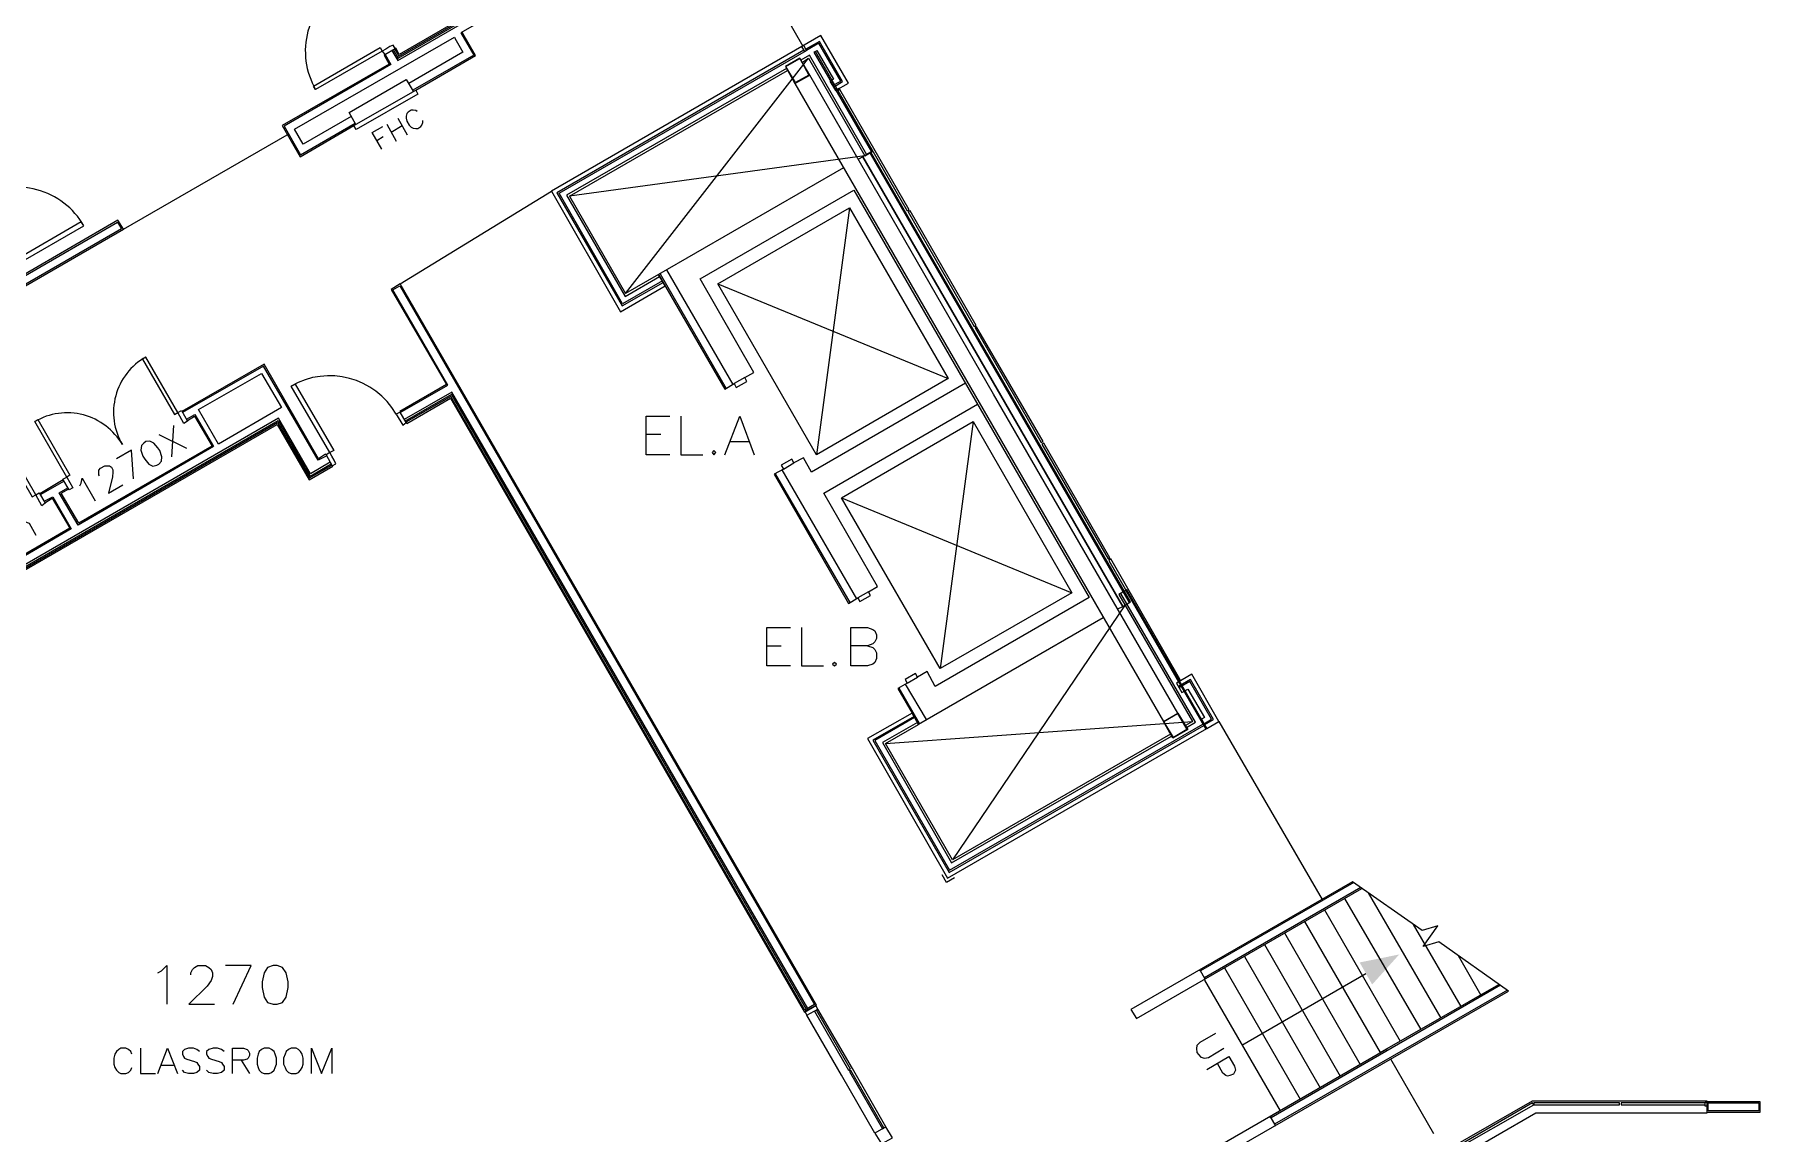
# Model space of a CAD drawing. Header units: millimetres. Extents: x 171 to 6612, y 356 to 4695.
# Drawn here: x 2300 to 3106, y 2101 to 2614 of the extents above; entities that cross this region are included whole.
import ezdxf

# ---------------------------------------------------------------- set-up
doc = ezdxf.new("R2010")
doc.units = ezdxf.units.MM
for name, color, linetype in [('descriptions', 252, 'Continuous'), ('doors', 170, 'Continuous'), ('elevators', 3, 'Continuous'), ('rooms', 30, 'Continuous'), ('stairs up', 3, 'Continuous'), ('walls', 7, 'Continuous')]:
    doc.layers.add(name, color=color, linetype=linetype)

msp = doc.modelspace()

# ---------------------------------------------------------------- linework, layer by layer
at = {"layer": 'descriptions', "lineweight": 5}
for points in [[(2479.09, 2578.39), (2478.39, 2578.86), (2477.22, 2579.1), (2476.28, 2579.1), (2474.88, 2578.16), (2474.18, 2577.46), (2473.95, 2576.29), (2473.95, 2575.35), (2474.18, 2573.95), (2475.35, 2572.08), (2476.28, 2571.14), (2477.22, 2570.67), (2478.39, 2570.44), (2479.33, 2570.44), (2480.73, 2571.38), (2481.2, 2572.08), (2481.66, 2573.25), (2481.66, 2574.18)], [(2462.48, 2560.85), (2458.04, 2568.57), (2462.95, 2571.38)], [(2464.82, 2572.55), (2469.27, 2564.59)], [(2466.93, 2568.8), (2472.07, 2571.84)], [(2469.97, 2575.35), (2474.41, 2567.63)], [(2460.14, 2564.83), (2463.19, 2566.7)]]:
    msp.add_lwpolyline(points, dxfattribs=at)
at = {"layer": 'doors', "lineweight": 9}
msp.add_lwpolyline([(2352.31, 2463.77, 0.421177), (2341.31, 2422.84, 0.416052), (2300.38, 2433.6)], format="xyb", dxfattribs=at)
for centre, radius, start, end in [((2462.58, 2606.65), 35.81, 119.51553, 210.1128), ((2292.14, 2507.19), 35.92, 29.83395, 120.43846), ((2438.12, 2418.97), 36.04, 30.21897, 119.9182)]:
    msp.add_arc(centre, radius, start, end, dxfattribs=at)
at = {"layer": 'elevators', "lineweight": 9}
for points in [[(2596.99, 2418.16), (2585.99, 2418.16), (2585.99, 2436.17), (2596.99, 2436.17)], [(2602.13, 2436.17), (2602.13, 2418.16), (2612.42, 2418.16)], [(2622.72, 2418.16), (2629.73, 2436.17), (2636.52, 2418.16)], [(2585.99, 2427.75), (2592.78, 2427.75)], [(2625.29, 2424.24), (2633.94, 2424.24)], [(2653.36, 2319.45), (2642.37, 2319.45), (2642.37, 2337.46), (2653.36, 2337.46)], [(2658.51, 2337.46), (2658.51, 2319.45), (2668.8, 2319.45)], [(2689.38, 2328.8), (2691.96, 2328.1), (2692.89, 2327.17), (2693.59, 2325.53), (2693.59, 2322.96), (2692.89, 2321.08), (2691.96, 2320.38), (2689.38, 2319.45), (2681.66, 2319.45), (2681.66, 2337.46), (2689.38, 2337.46), (2691.96, 2336.52), (2692.89, 2335.82), (2693.59, 2333.95), (2693.59, 2332.31), (2692.89, 2330.67), (2691.96, 2329.74), (2689.38, 2328.8), (2681.66, 2328.8)], [(2642.37, 2328.8), (2649.15, 2328.8)]]:
    msp.add_lwpolyline(points, dxfattribs=at)
for points in [[(2617.57, 2420.03), (2616.87, 2419.1), (2617.57, 2418.16), (2618.51, 2419.1)], [(2673.94, 2321.08), (2673.01, 2320.38), (2673.94, 2319.45), (2674.88, 2320.38)]]:
    msp.add_lwpolyline(points, close=True, dxfattribs=at)
at = {"layer": 'rooms', "lineweight": 9}
for points in [[(2358.39, 2427.52), (2371.26, 2421.2)], [(2365.17, 2431.73), (2364.24, 2417.22)], [(2346.46, 2406.93), (2345.52, 2420.27), (2338.51, 2416.29)], [(2330.55, 2408.34), (2330.32, 2408.8), (2330.32, 2409.97), (2330.32, 2410.91), (2331.02, 2411.84), (2333.13, 2413.01), (2334.3, 2413.01), (2335.23, 2413.01), (2336.17, 2412.31), (2336.87, 2411.14), (2336.87, 2409.97), (2336.64, 2407.87), (2334.76, 2400.15), (2341.55, 2404.12)], [(2321.43, 2403.66), (2322.13, 2404.83), (2322.6, 2407.17), (2328.68, 2396.64)], [(2290.79, 2388.69), (2297.81, 2386.11), (2300.85, 2380.5)], [(2357.92, 2176.06), (2359.56, 2176.99), (2362.13, 2179.56), (2362.13, 2161.55)], [(2373.36, 2175.12), (2373.36, 2176.06), (2374.06, 2177.69), (2375, 2178.63), (2376.64, 2179.56), (2380.14, 2179.56), (2381.78, 2178.63), (2382.72, 2177.69), (2383.42, 2176.06), (2383.42, 2174.42), (2382.72, 2172.55), (2380.85, 2169.97), (2372.43, 2161.55), (2384.36, 2161.55)], [(2393.01, 2161.55), (2401.43, 2179.56), (2389.5, 2179.56)], [(2345.76, 2138.16), (2345.29, 2139.33), (2344.12, 2140.27), (2342.95, 2140.97), (2340.61, 2140.97), (2339.68, 2140.27), (2338.51, 2139.33), (2337.81, 2138.16), (2337.34, 2136.29), (2337.34, 2133.48), (2337.81, 2131.85), (2338.51, 2130.68), (2339.68, 2129.51), (2340.61, 2129.04), (2342.95, 2129.04), (2344.12, 2129.51), (2345.29, 2130.68), (2345.76, 2131.85)], [(2349.74, 2140.97), (2349.74, 2129.04), (2356.75, 2129.04)], [(2357.92, 2129.04), (2362.37, 2140.97), (2367.05, 2129.04)], [(2377.34, 2139.33), (2376.17, 2140.27), (2374.53, 2140.97), (2372.19, 2140.97), (2370.32, 2140.27), (2369.38, 2139.33), (2369.38, 2138.16), (2369.85, 2136.99), (2370.32, 2136.29), (2371.49, 2135.82), (2375, 2134.65), (2376.17, 2134.18), (2376.64, 2133.48), (2377.34, 2132.31), (2377.34, 2130.68), (2376.17, 2129.51), (2374.53, 2129.04), (2372.19, 2129.04), (2370.32, 2129.51), (2369.38, 2130.68)], [(2388.8, 2139.33), (2387.63, 2140.27), (2385.76, 2140.97), (2383.65, 2140.97), (2381.78, 2140.27), (2380.61, 2139.33), (2380.61, 2138.16), (2381.31, 2136.99), (2381.78, 2136.29), (2382.95, 2135.82), (2386.46, 2134.65), (2387.63, 2134.18), (2388.1, 2133.48), (2388.8, 2132.31), (2388.8, 2130.68), (2387.63, 2129.51), (2385.76, 2129.04), (2383.65, 2129.04), (2381.78, 2129.51), (2380.61, 2130.68)], [(2392.78, 2129.04), (2392.78, 2140.97), (2397.92, 2140.97), (2399.56, 2140.27), (2400.03, 2139.8), (2400.73, 2138.63), (2400.73, 2137.46), (2400.03, 2136.29), (2399.56, 2135.82), (2397.92, 2135.35), (2392.78, 2135.35)], [(2429.74, 2129.04), (2429.74, 2140.97), (2434.41, 2129.04), (2439.09, 2140.97), (2439.09, 2129.04)], [(2359.56, 2133.01), (2365.17, 2133.01)], [(2396.75, 2135.35), (2400.73, 2129.04)]]:
    msp.add_lwpolyline(points, dxfattribs=at)
for points in [[(2351.37, 2423.54), (2350.2, 2422.37), (2349.97, 2420.27), (2350.91, 2417.46), (2351.84, 2416.05), (2353.71, 2413.72), (2355.58, 2412.78), (2357.45, 2413.25), (2358.39, 2413.72), (2359.56, 2415.12), (2359.79, 2417.22), (2358.86, 2420.03), (2357.92, 2421.43), (2356.05, 2423.54), (2354.18, 2424.48), (2352.31, 2424.24)], [(2411.72, 2179.56), (2409.15, 2178.63), (2407.51, 2176.06), (2406.58, 2171.85), (2406.58, 2169.27), (2407.51, 2164.83), (2409.15, 2162.25), (2411.72, 2161.55), (2413.59, 2161.55), (2416.17, 2162.25), (2417.81, 2164.83), (2418.74, 2169.27), (2418.74, 2171.85), (2417.81, 2176.06), (2416.17, 2178.63), (2413.59, 2179.56)], [(2407.51, 2140.97), (2406.34, 2140.27), (2405.17, 2139.33), (2404.71, 2138.16), (2404.24, 2136.29), (2404.24, 2133.48), (2404.71, 2131.85), (2405.17, 2130.68), (2406.34, 2129.51), (2407.51, 2129.04), (2409.85, 2129.04), (2411.02, 2129.51), (2412.19, 2130.68), (2412.66, 2131.85), (2413.36, 2133.48), (2413.36, 2136.29), (2412.66, 2138.16), (2412.19, 2139.33), (2411.02, 2140.27), (2409.85, 2140.97)], [(2420.14, 2140.97), (2418.98, 2140.27), (2417.81, 2139.33), (2417.34, 2138.16), (2416.64, 2136.29), (2416.64, 2133.48), (2417.34, 2131.85), (2417.81, 2130.68), (2418.98, 2129.51), (2420.14, 2129.04), (2422.48, 2129.04), (2423.65, 2129.51), (2424.59, 2130.68), (2425.29, 2131.85), (2425.76, 2133.48), (2425.76, 2136.29), (2425.29, 2138.16), (2424.59, 2139.33), (2423.65, 2140.27), (2422.48, 2140.97)]]:
    msp.add_lwpolyline(points, close=True, dxfattribs=at)
at = {"layer": 'stairs up', "lineweight": 9}
for points in [[(2912.31, 2210.91), (2947.86, 2149.62)], [(2923.3, 2213.48), (2957.22, 2155)], [(2893.59, 2200.15), (2928.91, 2138.86), (2984.35, 2170.68)], [(2902.95, 2205.53), (2938.27, 2144.24)], [(2884.24, 2194.77), (2919.56, 2133.25)], [(2944.35, 2198.75), (2966.58, 2160.38)], [(2874.88, 2189.39), (2910.2, 2127.87)], [(2965.41, 2184.24), (2975.93, 2165.76)], [(2856.17, 2178.39), (2891.49, 2117.11)], [(2864.35, 2142.37), (2922.13, 2175.82)], [(2865.52, 2183.77), (2900.84, 2122.49)], [(2846.81, 2172.78), (2882.13, 2111.73)], [(2851.96, 2147.75), (2844.7, 2143.54), (2843.3, 2142.14), (2843.07, 2140.73), (2843.3, 2138.86), (2844, 2137.93), (2845.17, 2136.76), (2846.81, 2136.29), (2848.68, 2136.52), (2855.93, 2140.97)], [(2847.98, 2130.91), (2858.27, 2136.99), (2860.84, 2132.55), (2861.31, 2130.68), (2861.08, 2129.97), (2860.38, 2128.8), (2858.74, 2128.1), (2857.57, 2127.87), (2856.87, 2128.1), (2855.46, 2129.27), (2852.89, 2133.72)]]:
    msp.add_lwpolyline(points, dxfattribs=at)
at = {"layer": 'stairs up', "transparency": 33554559}
msp.add_solid([(2919.32, 2180.97), (2937.8, 2184.71), (2925.17, 2170.68)], dxfattribs=at)
at = {"layer": 'walls', "color": 11, "lineweight": 9, "true_color": 0xf27172}
for points in [[(2117.22, 3216.75), (2117.46, 3216.75), (2115.58, 3220.26), (2151.14, 3240.85), (2158.86, 3227.28), (2186.46, 3243.19), (2178.74, 3256.75), (2491.96, 3437.57), (2635.82, 3188.22), (2847.04, 2822.37), (2470.67, 2605.06), (2469.03, 2608.1), (2468.8, 2607.87)], [(2467.16, 2606.93), (2469.97, 2602.25), (2848.68, 2820.97), (2634.88, 3191.26)], [(2888.21, 2843.66), (2864.35, 2829.85), (2876.99, 2817.22), (2847.75, 2800.15), (2840.73, 2812.08), (2616.17, 2682.49), (2621.08, 2674.07), (2608.21, 2666.58), (2603.3, 2675), (2499.44, 2615.12), (2505.52, 2604.83), (2476.99, 2588.45)], [(2467.86, 2607.4), (2470.2, 2603.42), (2848.21, 2821.67)], [(2468.57, 2607.63), (2470.44, 2604.36), (2847.98, 2822.14)], [(2448.21, 2576.05), (2425.76, 2563.19), (2421.78, 2570.21), (2496.4, 2613.25), (2496.64, 2612.78), (2500.38, 2606.23), (2475.12, 2591.49)], [(2478.39, 2588.45), (2506.23, 2604.59), (2500.38, 2614.88), (2500.14, 2615.35)], [(2665.06, 2606.46), (2665.76, 2606.93), (2673.48, 2593.6), (2671.84, 2592.66), (2674.41, 2588.22), (2680.49, 2591.73), (2667.63, 2613.95), (2658.74, 2608.8)], [(2673.48, 2589.86), (2677.69, 2592.43), (2666.93, 2611.14), (2660.61, 2607.63)], [(2464.12, 2605.06), (2466.69, 2600.38), (2416.87, 2571.61), (2424.59, 2558.28), (2450.09, 2573.01)], [(2463.89, 2605.06), (2463.65, 2604.83), (2465.99, 2600.62)], [(2660.14, 2606.46), (2658.74, 2608.8), (2541.78, 2541.2), (2574.06, 2484.83), (2594.88, 2496.99), (2591.84, 2502.37), (2576.4, 2493.48)], [(2659.68, 2607.17), (2544.35, 2540.5), (2574.76, 2487.63), (2593.95, 2498.63)], [(2593.71, 2499.33), (2575, 2488.57), (2545.29, 2540.26), (2660.85, 2606.93), (2659.68, 2609.27)], [(2550.2, 2538.86), (2576.4, 2493.48), (2661.78, 2603.42)], [(2689.15, 2558.28), (2662.25, 2604.83), (2658.27, 2602.49)], [(2658.97, 2601.55), (2661.78, 2603.42), (2688.21, 2557.81), (2691.96, 2559.91), (2665.06, 2606.46), (2664.35, 2606.23), (2691.25, 2559.68)], [(2673.01, 2590.56), (2676.99, 2592.66), (2666.69, 2610.44), (2660.85, 2606.93)], [(2466.46, 2601.08), (2465.99, 2600.62), (2415.93, 2571.84), (2424.36, 2557.34), (2449.38, 2571.84)], [(2651.49, 2598.51), (2548.8, 2539.33), (2576.17, 2492.08), (2592.31, 2501.43)], [(2688.21, 2557.81), (2550.2, 2538.86), (2651.96, 2597.57)], [(2806.34, 2346.11), (2808.68, 2347.28), (2687.28, 2557.34), (2685.17, 2556.17)], [(2690.55, 2559.21), (2811.72, 2349.15)], [(2678.16, 2552.19), (2591.84, 2502.37), (2622.72, 2448.8), (2627.16, 2451.38)], [(2632.07, 2454.18), (2636.28, 2456.52), (2611.26, 2500.26), (2683.07, 2541.67), (2793.01, 2351.49), (2720.96, 2309.86), (2717.22, 2316.87), (2712.78, 2314.3)], [(2680.96, 2533.48), (2665.52, 2418.16)], [(2292.66, 2505.18), (2295, 2501.2), (2338.98, 2526.7), (2340.85, 2523.66), (2015.47, 2335.59), (2021.32, 2325.53), (2005.64, 2316.41), (1999.8, 2326.7), (1912.54, 2276.17), (1870.91, 2348.45), (1864.36, 2344.71), (1856.17, 2358.98), (1853.13, 2357.34)], [(1916.99, 2278.04), (1999.56, 2325.76), (2005.41, 2315.47), (2022.25, 2325.29), (2016.4, 2335.35), (2341.78, 2523.42), (2339.21, 2527.63), (2295.23, 2502.14), (2295.7, 2501.67)], [(2592.54, 2502.6), (2623.42, 2449.04)], [(2595.58, 2504.48), (2626.46, 2450.91)], [(2473.95, 2433.13), (2474.18, 2432.66), (2494.53, 2444.59), (2659.91, 2157.81), (2665.52, 2161.08), (2471.14, 2497.93), (2466.93, 2495.35), (2492.66, 2450.91), (2493.13, 2451.14)], [(2471.14, 2437.81), (2493.36, 2450.67), (2467.63, 2495.12), (2470.9, 2496.99), (2664.59, 2161.32), (2660.14, 2158.75), (2494.76, 2445.29), (2473.71, 2433.36)], [(2619.44, 2497.93), (2727.04, 2453.72)], [(2484, 2475.7), (2483.77, 2475.47)], [(2486.11, 2471.26), (2485.88, 2471.03)], [(2436.52, 2418.16), (2436.28, 2418.39), (2433.01, 2416.29), (2407.51, 2460.5), (2369.15, 2438.28)], [(2436.75, 2417.69), (2432.78, 2415.59), (2407.28, 2459.56), (2369.38, 2437.81)], [(2492.66, 2450.91), (2470.9, 2438.28), (2471.14, 2438.04)], [(2735.23, 2451.61), (2663.18, 2409.97), (2659.44, 2416.76), (2655, 2414.42)], [(2661.55, 2159.45), (2495.23, 2447.4), (2473.01, 2434.53)], [(2660.85, 2158.98), (2495, 2446.23), (2473.48, 2433.83)], [(2689.85, 2354.07), (2694.06, 2356.64), (2669.03, 2400.15), (2740.85, 2441.79)], [(2438.39, 2414.65), (2429.27, 2409.27), (2414.3, 2435.24), (2072.54, 2237.81), (2295.47, 1851.61), (2630.67, 2045.06), (2622.48, 2059.33), (2637.69, 2068.22), (2639.56, 2064.94), (2636.28, 2063.07), (2655.93, 2028.69), (2305.06, 1826.12), (2302.48, 1830.56), (2305.53, 1832.43)], [(2296.4, 1851.85), (2073.71, 2237.58), (2414.06, 2434.07), (2429.03, 2408.1), (2438.86, 2413.95)], [(2371.26, 2434.77), (2375.23, 2436.87), (2383.89, 2421.9), (2320.73, 2385.18), (2311.84, 2400.38), (2315.82, 2402.72)], [(2371.72, 2434.07), (2375, 2436.17), (2383.19, 2422.14), (2320.96, 2386.11), (2312.78, 2400.15), (2316.29, 2402.25)], [(2296.87, 1852.31), (2074.65, 2237.34), (2413.83, 2433.13), (2428.8, 2407.4), (2439.09, 2413.25)], [(2500.85, 1938.4), (2656.87, 2028.45), (2636.99, 2062.84), (2640.49, 2064.71), (2637.92, 2068.92), (2621.55, 2059.56), (2629.73, 2045.3), (2297.1, 1853.02), (2075.35, 2237.11), (2413.59, 2432.2), (2428.57, 2406.46), (2439.56, 2412.78), (2439.33, 2413.01)], [(2381.08, 2425.65), (2381.08, 2425.65)], [(2738.74, 2433.6), (2723.3, 2318.28)], [(2433.01, 2416.29), (2433.24, 2415.82)], [(2650.09, 2411.38), (2645.87, 2409.04), (2680.49, 2348.69), (2684.94, 2351.26)], [(2649.38, 2411.14), (2684.24, 2350.79)], [(2313.71, 2406.46), (2302.72, 2399.91)], [(2314.18, 2405.76), (2302.95, 2399.45)], [(2646.34, 2409.27), (2681.2, 2349.15)], [(2304.82, 2396.41), (2308.8, 2398.51), (2317.45, 2383.54), (2254.3, 2346.82), (2245.41, 2362.02), (2249.38, 2364.36)], [(2305.06, 2395.7), (2308.57, 2397.81), (2316.75, 2383.77), (2254.53, 2347.75), (2246.34, 2361.79), (2249.85, 2363.89)], [(2677.22, 2398.04), (2784.82, 2353.6)], [(2830.9, 2287.63), (2729.15, 2228.92), (2697.8, 2283.19), (2713.24, 2292.08), (2710.2, 2297.46), (2689.38, 2285.53), (2726.81, 2220.27), (2847.98, 2290.21), (2853.59, 2293.48), (2840.96, 2315.7), (2833.71, 2311.49), (2836.28, 2307.05), (2839.09, 2308.69), (2846.81, 2295.35), (2845.41, 2294.65), (2847.98, 2290.21), (2810.55, 2355), (2806.81, 2352.9), (2841.2, 2293.48), (2837.92, 2291.61)], [(2838.39, 2290.68), (2842.6, 2293.25), (2807.75, 2353.36)], [(2810.08, 2354.77), (2847.51, 2289.97)], [(2809.85, 2347.98), (2729.15, 2228.92)], [(2713.24, 2292.31), (2799.56, 2342.14)], [(2847.04, 2292.08), (2851.02, 2294.42), (2840.26, 2313.13), (2834.65, 2309.86)], [(2707.86, 2311.49), (2703.65, 2308.92), (2710.2, 2297.46)], [(2713.71, 2292.55), (2704.12, 2309.15)], [(2716.99, 2294.42), (2707.16, 2311.03)], [(2846.81, 2292.55), (2850.08, 2294.65), (2840.03, 2312.2), (2835.11, 2309.39)], [(2711.14, 2295.82), (2691.96, 2284.83), (2727.51, 2223.07), (2846.58, 2291.61)], [(2711.37, 2295.35), (2692.89, 2284.59), (2727.75, 2224.01), (2846.11, 2292.31)], [(2712.78, 2293.01), (2696.4, 2283.66), (2728.68, 2227.52), (2831.37, 2286.7)], [(2697.8, 2283.19), (2841.2, 2293.48)], [(2931.96, 2140.5), (2853.83, 2095.35), (2856.17, 2091.14), (2988.8, 2167.63), (2956.28, 2190.56), (2949.03, 2188.45), (2955.82, 2198.04), (2948.56, 2195.94), (2916.05, 2218.63), (2812.42, 2158.98), (2815, 2154.77), (2920.26, 2215.59)], [(2916.52, 2218.39), (2844.94, 2176.99)], [(2919.79, 2216.06), (2846.81, 2173.72)], [(2844.24, 2177.23), (2844.7, 2177.46), (2847.04, 2173.25), (2846.81, 2173.01)], [(2985.05, 2170.44), (2877.92, 2108.45)], [(2988.33, 2168.1), (2879.56, 2105.41)], [(2692.89, 2101.2), (2677.22, 2128.34), (2661.08, 2156.41)], [(2698.04, 2104.24), (2682.37, 2131.38), (2666.23, 2159.21)], [(2960.96, 2093.95), (3000.03, 2116.41), (3040.96, 2116.41), (3081.43, 2116.41), (3081.43, 2110.56), (3040.96, 2110.56), (3001.66, 2110.56), (2964, 2088.8)], [(2877.22, 2108.69), (2877.45, 2108.92), (2880.03, 2104.71), (2879.56, 2104.48)]]:
    msp.add_lwpolyline(points, dxfattribs=at)
at = {"layer": 'walls', "color": 11, "lineweight": 5, "true_color": 0xf27172}
for points in [[(2622.02, 2673.83), (2659.21, 2609.04)], [(2450.32, 2572.31), (2447.28, 2577.93), (2473.95, 2593.36), (2477.22, 2587.98)], [(2341.78, 2523.42), (2418.27, 2567.63)], [(2471.14, 2497.93), (2541.78, 2541.2)], [(2853.59, 2293.48), (2901.78, 2210.44)], [(2730.09, 2220.5), (2726.34, 2218.39), (2724.24, 2221.9)], [(2953.94, 2100.97), (2933.83, 2135.82)]]:
    msp.add_lwpolyline(points, dxfattribs=at)
at = {"layer": 'walls', "color": 11, "lineweight": 9, "true_color": 0xf27172}
for points in [[(2461.78, 2608.33), (2462.72, 2606.7), (2431.61, 2588.69), (2430.67, 2590.32)], [(2463.89, 2605.06), (2468.8, 2607.87), (2467.86, 2609.5), (2466.23, 2608.8), (2464.35, 2607.63), (2462.72, 2606.7)], [(2676.52, 2588.69), (2676.05, 2589.15), (2675.35, 2588.69), (2675.58, 2588.22)], [(2708.8, 2532.55), (2676.52, 2588.69), (2675.58, 2588.22), (2707.86, 2532.08)], [(2812.19, 2349.39), (2691.02, 2559.45), (2687.28, 2557.34), (2808.68, 2347.28)], [(2619.44, 2497.93), (2680.96, 2533.48), (2727.04, 2453.72), (2665.52, 2418.16)], [(2740.14, 2478.51), (2709.27, 2532.08), (2708.33, 2531.61), (2739.21, 2478.04)], [(2291.02, 2508.92), (2291.96, 2507.05), (2323.3, 2525.06), (2322.13, 2526.93)], [(2771.49, 2424.24), (2740.38, 2477.81), (2739.68, 2477.34), (2770.55, 2423.77)], [(2365.64, 2436.87), (2367.28, 2437.81), (2352.31, 2463.77), (2350.67, 2462.84)], [(2406.34, 2456.05), (2415.7, 2440.15), (2386.23, 2423.07), (2376.87, 2439.21)], [(2440.03, 2420.03), (2438.16, 2419.1), (2420.14, 2450.21), (2422.02, 2451.14)], [(2627.16, 2451.38), (2628.1, 2449.5), (2633.01, 2452.31), (2632.07, 2454.18)], [(2316.75, 2408.57), (2315.35, 2407.63), (2300.38, 2433.6), (2301.78, 2434.53)], [(2370.09, 2432.66), (2367.28, 2437.81), (2368.92, 2438.74), (2371.72, 2433.83)], [(2471.14, 2438.04), (2469.27, 2437.11), (2472.31, 2431.96), (2473.95, 2433.13)], [(2677.22, 2398.04), (2738.74, 2433.6), (2784.82, 2353.6), (2723.3, 2318.28)], [(2299.21, 2398.51), (2300.85, 2399.45), (2285.88, 2425.41), (2284.24, 2424.48)], [(2436.52, 2418.16), (2439.33, 2413.01), (2440.96, 2413.95), (2440.26, 2415.59), (2439.09, 2417.46), (2438.16, 2419.1)], [(2802.6, 2369.97), (2771.72, 2423.54), (2770.79, 2423.07), (2801.9, 2369.51)], [(2649.15, 2413.25), (2650.09, 2411.38), (2655, 2414.42), (2654.06, 2416.05)], [(2316.52, 2401.79), (2313.48, 2406.7), (2315.35, 2407.63), (2318.16, 2402.72)], [(2303.65, 2394.3), (2300.85, 2399.45), (2302.48, 2400.38), (2305.29, 2395.47)], [(2835.35, 2313.37), (2803.07, 2369.51), (2802.13, 2368.8), (2834.41, 2312.9)], [(2690.79, 2352.43), (2689.85, 2354.07), (2684.94, 2351.26), (2685.87, 2349.62)], [(2712.78, 2314.3), (2711.84, 2315.94), (2706.93, 2313.13), (2707.86, 2311.49)], [(2835.58, 2312.66), (2835.35, 2313.37), (2834.65, 2312.9), (2834.88, 2312.2)], [(2660.14, 2158.04), (2661.08, 2156.41), (2666.23, 2159.21), (2665.29, 2160.85)], [(2664.59, 2158.28), (2680.49, 2130.68), (2681.43, 2131.14), (2665.52, 2158.75)], [(2680.96, 2129.97), (2696.4, 2103.31), (2697.1, 2103.78), (2681.66, 2130.44)], [(2961.9, 2092.31), (3000.73, 2114.54), (3000.03, 2115.47), (2961.43, 2093.01)], [(3040.73, 2115.47), (3000.73, 2115.47), (3000.73, 2114.54), (3040.73, 2114.54)], [(3080.73, 2115.47), (3041.43, 2115.47), (3041.43, 2114.54), (3080.73, 2114.54)], [(3080.73, 2115.7), (3081.9, 2115.7), (3081.9, 2113.83), (3080.73, 2113.83)], [(3081.43, 2111.03), (3106.46, 2111.03), (3106.46, 2115.94), (3081.43, 2115.94)], [(3082.13, 2115.47), (3105.76, 2115.47), (3105.76, 2111.73), (3082.13, 2111.73)], [(2692.89, 2101.2), (2695.93, 2096.29), (2701.08, 2099.1), (2698.04, 2104.24)]]:
    msp.add_lwpolyline(points, close=True, dxfattribs=at)
at = {"layer": 'walls', "color": 11, "lineweight": 0, "true_color": 0xf27172}
for points in [[(2655.47, 2591.49), (2662.48, 2595.47), (2657.8, 2603.42), (2651.02, 2599.45)], [(2662.02, 2595.47), (2655.7, 2591.96), (2651.25, 2599.45), (2657.8, 2603.19)], [(2827.86, 2293.48), (2834.18, 2297.22), (2838.62, 2289.74), (2832.31, 2286)]]:
    msp.add_lwpolyline(points, close=True, dxfattribs=at)
for points in [[(2834.41, 2297.46), (2748.33, 2446.46), (2662.48, 2595.47)], [(2655.47, 2591.49), (2741.55, 2442.49), (2827.63, 2293.48), (2834.41, 2297.46), (2839.09, 2289.74), (2832.07, 2285.76), (2827.63, 2293.48)]]:
    msp.add_lwpolyline(points, dxfattribs=at)
at = {"layer": 'walls', "color": 11, "lineweight": 5, "true_color": 0xf27172}
msp.add_lwpolyline([(2479.33, 2586.58), (2450.55, 2569.97), (2449.38, 2571.84), (2478.39, 2588.45)], close=True, dxfattribs=at)

doc.saveas('drawing.dxf')
